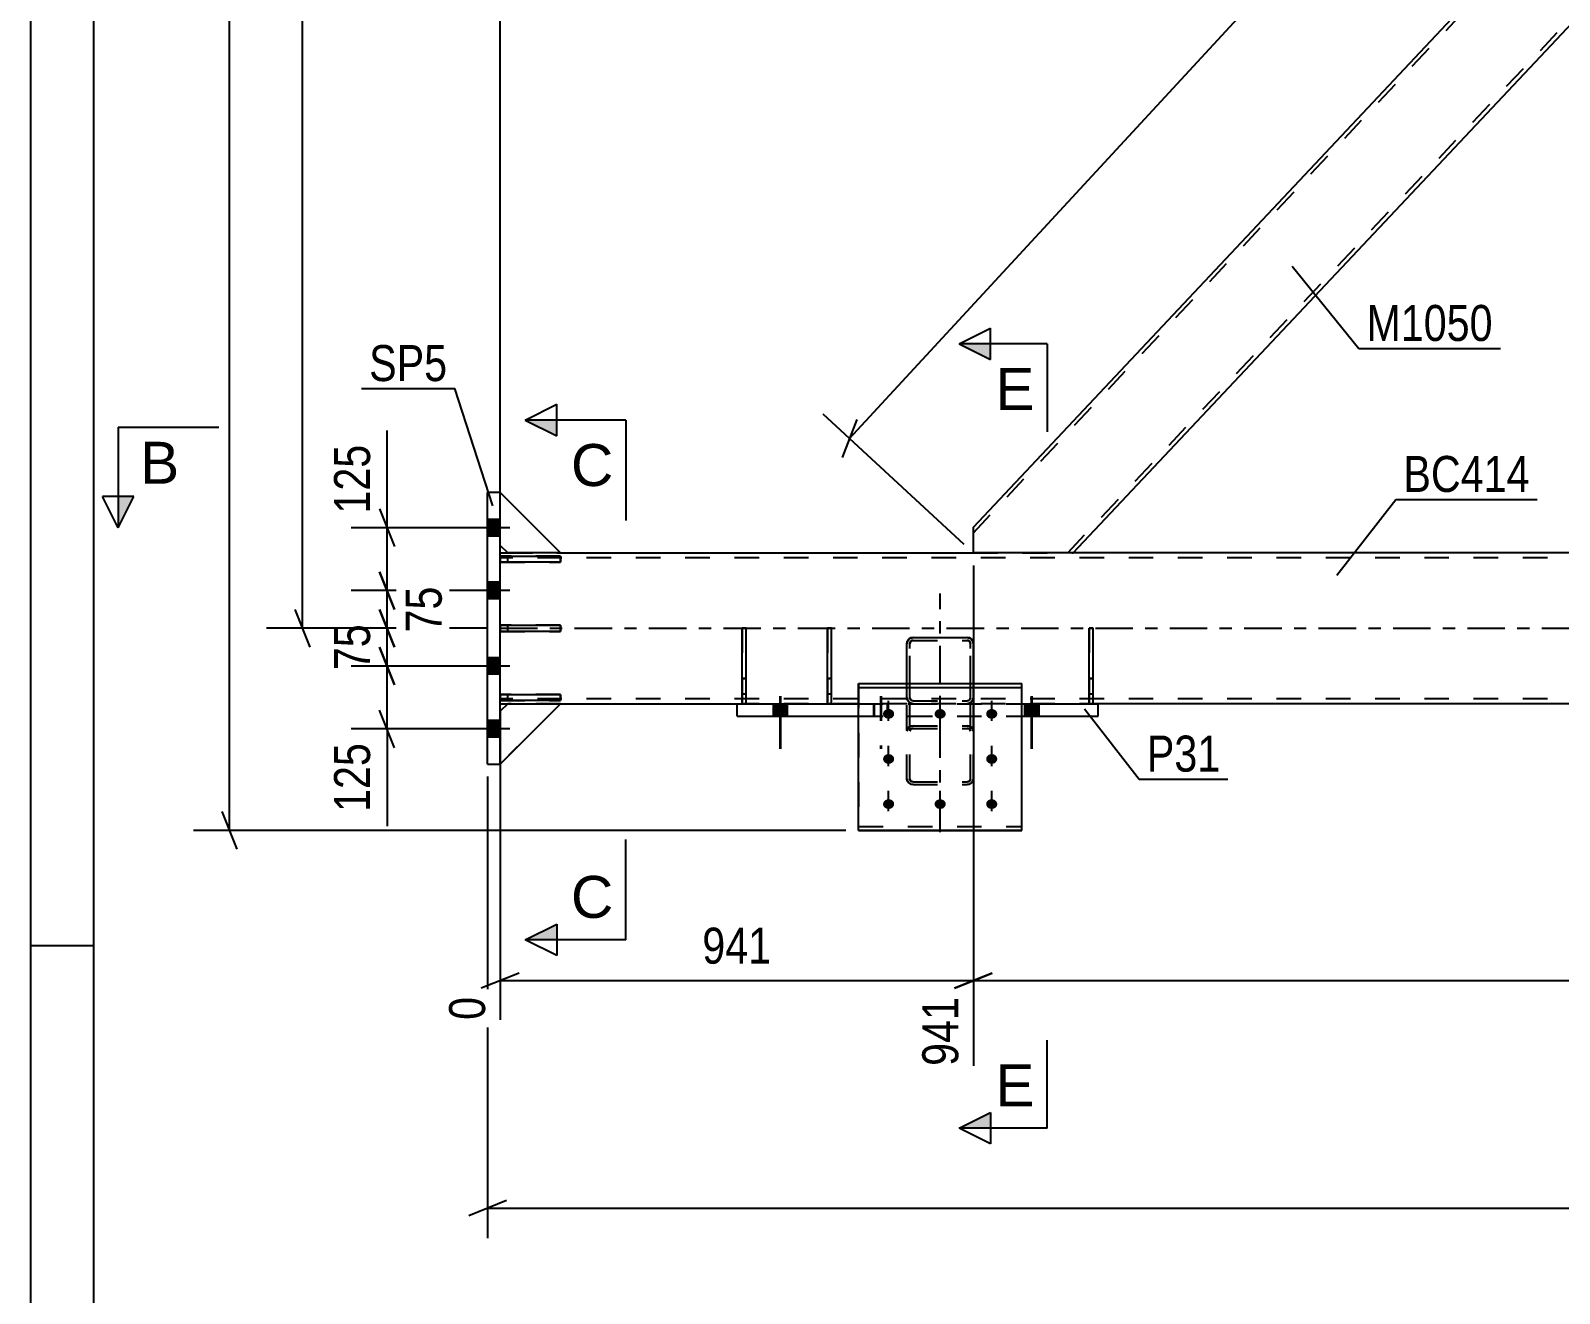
# Model space of a CAD drawing. Header units: millimetres. Extents: x -93 to 748, y -451 to 143.
# Drawn here: x -93.4 to 28.3, y -180.5 to -80 of the extents above; entities that cross this region are included whole.
import ezdxf

# ---------------------------------------------------------------- set-up
doc = ezdxf.new("R2010")
doc.units = ezdxf.units.MM
doc.linetypes.add('DXK_LINE_DOT2', pattern=[3.9198, 1.9599, -1.9599])
doc.linetypes.add('DXK_LINE_DOT3', pattern=[5.9187, 2.979, -0.9799, 0.9799, -0.9799])
doc.styles.add('Arial', font='ARIAL.TTF', dxfattribs={"height": 0.2})
doc.styles.add('Arial Narrow', font='ARIALN.TTF', dxfattribs={"height": 0.2})

# ---------------------------------------------------------------- blocks, each defined once
blk = doc.blocks.new('Unknown-761544515-1135')
at = {"color": 5, "linetype": 'Continuous'}
for p, q in [((-93.35, 143.15), (-93.35, -450.85)), ((-88.35, 138.15), (-88.35, -445.85)), ((-88.35, -152.85), (-93.35, -152.85))]:
    blk.add_line(p, q, dxfattribs=at)
blk = doc.blocks.new('Part-761544515-5302 - 5128')
at = {"color": 2, "linetype": 'Continuous'}
for p, q in [((-56, -122.34), (-56, -121.86)), ((-56, -121.86), (-51.2, -121.86)), ((-51.2, -122.34), (-56, -122.34)), ((-51.2, -121.86), (-51.2, -122.34))]:
    blk.add_line(p, q, dxfattribs=at)
at = {"color": 7, "linetype": 'DXK_LINE_DOT2'}
blk.add_line((-55.4, -122.34), (-55.4, -121.86), dxfattribs=at)
blk = doc.blocks.new('Part-761544515-5312 - 5128')
at = {"color": 2, "linetype": 'Continuous'}
for p, q in [((-55.4, -133.6), (-56, -134.2)), ((-56, -138.4), (-51.2, -133.6)), ((-55.4, -133.6), (-51.2, -133.6)), ((-56, -134.2), (-56, -138.4))]:
    blk.add_line(p, q, dxfattribs=at)
blk = doc.blocks.new('Part-761544515-5583 - 5128')
at = {"color": 2, "linetype": 'Continuous'}
for p, q in [((-36.75, -127.6), (-36.43, -127.6)), ((-36.75, -133.6), (-36.75, -127.6)), ((-36.43, -133.6), (-36.43, -127.6)), ((-36.75, -131.6), (-36.43, -131.6)), ((-36.43, -133.6), (-36.75, -133.6))]:
    blk.add_line(p, q, dxfattribs=at)
at = {"color": 7, "linetype": 'DXK_LINE_DOT2'}
blk.add_line((-36.75, -132.8), (-36.43, -132.8), dxfattribs=at)
blk = doc.blocks.new('Bolt-761544515-5220 - 5128')
at = {"linetype": 'Continuous'}
for points in [[(-25.1, -134.02), (-25.01, -134.03), (-24.92, -134.05), (-24.84, -134.1), (-24.77, -134.15), (-24.72, -134.21), (-24.68, -134.29), (-24.66, -134.37), (-24.66, -134.45), (-24.68, -134.53), (-24.72, -134.6), (-24.77, -134.66), (-24.84, -134.72), (-24.92, -134.76), (-25.01, -134.78), (-25.1, -134.79), (-25.19, -134.78), (-25.28, -134.76), (-25.36, -134.72), (-25.43, -134.66), (-25.48, -134.6), (-25.52, -134.53), (-25.54, -134.45), (-25.54, -134.37), (-25.52, -134.29), (-25.48, -134.21), (-25.43, -134.15), (-25.36, -134.1), (-25.28, -134.05), (-25.19, -134.03)], [(-21, -134.02), (-20.91, -134.03), (-20.82, -134.05), (-20.74, -134.1), (-20.67, -134.15), (-20.62, -134.21), (-20.58, -134.29), (-20.56, -134.37), (-20.56, -134.45), (-20.58, -134.53), (-20.62, -134.6), (-20.67, -134.66), (-20.74, -134.72), (-20.82, -134.76), (-20.91, -134.78), (-21, -134.79), (-21.09, -134.78), (-21.18, -134.76), (-21.26, -134.72), (-21.33, -134.66), (-21.38, -134.6), (-21.42, -134.53), (-21.44, -134.45), (-21.44, -134.37), (-21.42, -134.29), (-21.38, -134.21), (-21.33, -134.15), (-21.26, -134.1), (-21.18, -134.05), (-21.09, -134.03)], [(-16.9, -134.02), (-16.81, -134.03), (-16.72, -134.05), (-16.64, -134.1), (-16.57, -134.15), (-16.52, -134.21), (-16.48, -134.29), (-16.46, -134.37), (-16.46, -134.45), (-16.48, -134.53), (-16.52, -134.6), (-16.57, -134.66), (-16.64, -134.72), (-16.72, -134.76), (-16.81, -134.78), (-16.9, -134.79), (-16.99, -134.78), (-17.08, -134.76), (-17.16, -134.72), (-17.23, -134.66), (-17.28, -134.6), (-17.32, -134.53), (-17.34, -134.45), (-17.34, -134.37), (-17.32, -134.29), (-17.28, -134.21), (-17.23, -134.15), (-17.16, -134.1), (-17.08, -134.05), (-16.99, -134.03)], [(-25.1, -137.61), (-25.01, -137.62), (-24.92, -137.64), (-24.84, -137.68), (-24.77, -137.74), (-24.72, -137.8), (-24.68, -137.88), (-24.66, -137.96), (-24.66, -138.04), (-24.68, -138.11), (-24.72, -138.19), (-24.77, -138.25), (-24.84, -138.31), (-24.92, -138.35), (-25.01, -138.37), (-25.1, -138.38), (-25.19, -138.37), (-25.28, -138.35), (-25.36, -138.31), (-25.43, -138.25), (-25.48, -138.19), (-25.52, -138.11), (-25.54, -138.04), (-25.54, -137.96), (-25.52, -137.88), (-25.48, -137.8), (-25.43, -137.74), (-25.36, -137.68), (-25.28, -137.64), (-25.19, -137.62)], [(-16.9, -137.61), (-16.81, -137.62), (-16.72, -137.64), (-16.64, -137.68), (-16.57, -137.74), (-16.52, -137.8), (-16.48, -137.88), (-16.46, -137.96), (-16.46, -138.04), (-16.48, -138.11), (-16.52, -138.19), (-16.57, -138.25), (-16.64, -138.31), (-16.72, -138.35), (-16.81, -138.37), (-16.9, -138.38), (-16.99, -138.37), (-17.08, -138.35), (-17.16, -138.31), (-17.23, -138.25), (-17.28, -138.19), (-17.32, -138.11), (-17.34, -138.04), (-17.34, -137.96), (-17.32, -137.88), (-17.28, -137.8), (-17.23, -137.74), (-17.16, -137.68), (-17.08, -137.64), (-16.99, -137.62)], [(-25.1, -141.2), (-25.01, -141.21), (-24.92, -141.23), (-24.84, -141.27), (-24.77, -141.33), (-24.72, -141.39), (-24.68, -141.46), (-24.66, -141.54), (-24.66, -141.62), (-24.68, -141.7), (-24.72, -141.78), (-24.77, -141.84), (-24.84, -141.9), (-24.92, -141.94), (-25.01, -141.96), (-25.1, -141.97), (-25.19, -141.96), (-25.28, -141.94), (-25.36, -141.9), (-25.43, -141.84), (-25.48, -141.78), (-25.52, -141.7), (-25.54, -141.62), (-25.54, -141.54), (-25.52, -141.46), (-25.48, -141.39), (-25.43, -141.33), (-25.36, -141.27), (-25.28, -141.23), (-25.19, -141.21)], [(-21, -141.2), (-20.91, -141.21), (-20.82, -141.23), (-20.74, -141.27), (-20.67, -141.33), (-20.62, -141.39), (-20.58, -141.46), (-20.56, -141.54), (-20.56, -141.62), (-20.58, -141.7), (-20.62, -141.78), (-20.67, -141.84), (-20.74, -141.9), (-20.82, -141.94), (-20.91, -141.96), (-21, -141.97), (-21.09, -141.96), (-21.18, -141.94), (-21.26, -141.9), (-21.33, -141.84), (-21.38, -141.78), (-21.42, -141.7), (-21.44, -141.62), (-21.44, -141.54), (-21.42, -141.46), (-21.38, -141.39), (-21.33, -141.33), (-21.26, -141.27), (-21.18, -141.23), (-21.09, -141.21)], [(-16.9, -141.2), (-16.81, -141.21), (-16.72, -141.23), (-16.64, -141.27), (-16.57, -141.33), (-16.52, -141.39), (-16.48, -141.46), (-16.46, -141.54), (-16.46, -141.62), (-16.48, -141.7), (-16.52, -141.78), (-16.57, -141.84), (-16.64, -141.9), (-16.72, -141.94), (-16.81, -141.96), (-16.9, -141.97), (-16.99, -141.96), (-17.08, -141.94), (-17.16, -141.9), (-17.23, -141.84), (-17.28, -141.78), (-17.32, -141.7), (-17.34, -141.62), (-17.34, -141.54), (-17.32, -141.46), (-17.28, -141.39), (-17.23, -141.33), (-17.16, -141.27), (-17.08, -141.23), (-16.99, -141.21)]]:
    blk.add_hatch(color=1, dxfattribs=at).paths.add_polyline_path(points)
at = {"color": 1, "linetype": 'Continuous'}
for p, q in [((-25.1, -134.97), (-25.1, -133.36)), ((-21, -134.97), (-21, -133.36)), ((-16.9, -134.97), (-16.9, -133.36)), ((-25.1, -138.56), (-25.1, -136.95)), ((-16.9, -138.56), (-16.9, -136.95)), ((-25.1, -142.14), (-25.1, -140.54)), ((-21, -142.14), (-21, -140.54)), ((-16.9, -142.14), (-16.9, -140.54))]:
    blk.add_line(p, q, dxfattribs=at)
blk = doc.blocks.new('Bolt-761544515-5221 - 5128')
at = {"color": 1, "linetype": 'DXK_LINE_DOT2'}
for p, q in [((-25.1, -134.97), (-25.1, -133.36)), ((-21, -134.97), (-21, -133.36)), ((-16.9, -134.97), (-16.9, -133.36)), ((-25.1, -138.56), (-25.1, -136.95)), ((-16.9, -138.56), (-16.9, -136.95)), ((-25.1, -142.15), (-25.1, -140.54)), ((-21, -142.15), (-21, -140.54)), ((-16.9, -142.15), (-16.9, -140.54))]:
    blk.add_line(p, q, dxfattribs=at)
blk = doc.blocks.new('Bolt-761544515-5230 - 5128')
at = {"linetype": 'Continuous'}
for points in [[(-57, -118.94), (-57, -120.26), (-56, -120.26), (-56, -118.94)], [(-57, -118.94), (-57, -120.26), (-56, -120.26), (-56, -118.94)], [(-57, -118.94), (-57, -120.26), (-56, -120.26), (-56, -118.94)], [(-57, -123.94), (-57, -125.26), (-56, -125.26), (-56, -123.94)], [(-57, -123.94), (-57, -125.26), (-56, -125.26), (-56, -123.94)], [(-57, -129.94), (-57, -131.26), (-56, -131.26), (-56, -129.94)], [(-57, -129.94), (-57, -131.26), (-56, -131.26), (-56, -129.94)], [(-57, -134.94), (-57, -136.26), (-56, -136.26), (-56, -134.94)], [(-57, -134.94), (-57, -136.26), (-56, -136.26), (-56, -134.94)], [(-57, -134.94), (-57, -136.26), (-56, -136.26), (-56, -134.94)]]:
    blk.add_hatch(color=1, dxfattribs=at).paths.add_polyline_path(points)
at = {"color": 1, "linetype": 'Continuous'}
for p, q in [((-56, -118.94), (-57, -118.94)), ((-56, -118.94), (-57, -118.94)), ((-56, -118.94), (-57, -118.94)), ((-55.24, -119.6), (-60, -119.6)), ((-55.24, -119.6), (-60, -119.6)), ((-55.24, -119.6), (-60, -119.6)), ((-56, -120.26), (-57, -120.26)), ((-56, -120.26), (-57, -120.26)), ((-56, -120.26), (-57, -120.26)), ((-56, -123.94), (-57, -123.94)), ((-56, -123.94), (-57, -123.94)), ((-55.24, -124.6), (-60, -124.6)), ((-55.24, -124.6), (-60, -124.6)), ((-56, -125.26), (-57, -125.26)), ((-56, -125.26), (-57, -125.26)), ((-56, -129.94), (-57, -129.94)), ((-56, -129.94), (-57, -129.94)), ((-55.24, -130.6), (-60, -130.6)), ((-55.24, -130.6), (-60, -130.6)), ((-56, -131.26), (-57, -131.26)), ((-56, -131.26), (-57, -131.26)), ((-56, -134.94), (-57, -134.94)), ((-56, -134.94), (-57, -134.94)), ((-56, -134.94), (-57, -134.94)), ((-55.24, -135.6), (-60, -135.6)), ((-55.24, -135.6), (-60, -135.6)), ((-55.24, -135.6), (-60, -135.6)), ((-56, -136.26), (-57, -136.26)), ((-56, -136.26), (-57, -136.26)), ((-56, -136.26), (-57, -136.26))]:
    blk.add_line(p, q, dxfattribs=at)
blk = doc.blocks.new('Part-761544515-5298 - 5128')
at = {"color": 7, "linetype": 'DXK_LINE_DOT2'}
for p, q in [((-51.2, -132.86), (-56, -132.86)), ((-56, -132.86), (-56, -133.34)), ((-56, -133.34), (-51.2, -133.34)), ((-55.4, -133.34), (-55.4, -132.86)), ((-51.2, -133.34), (-51.2, -132.86))]:
    blk.add_line(p, q, dxfattribs=at)
blk = doc.blocks.new('Bolt-761544515-5234 - 5128')
at = {"linetype": 'Continuous'}
for points in [[(-33.16, -133.6), (-34.24, -133.6), (-34.24, -134.6), (-33.16, -134.6)], [(-13.16, -133.6), (-14.24, -133.6), (-14.24, -134.6), (-13.16, -134.6)]]:
    blk.add_hatch(color=1, dxfattribs=at).paths.add_polyline_path(points)
at = {"color": 1, "linetype": 'Continuous'}
for p, q in [((-34.24, -133.6), (-34.24, -134.6)), ((-33.7, -133), (-33.7, -137.2)), ((-33.16, -133.6), (-33.16, -134.6)), ((-14.24, -133.6), (-14.24, -134.6)), ((-13.7, -133), (-13.7, -137.2)), ((-13.16, -133.6), (-13.16, -134.6))]:
    blk.add_line(p, q, dxfattribs=at)
at = {"color": 1, "linetype": 'DXK_LINE_DOT2'}
for p, q in [((-26.24, -133.6), (-26.24, -134.6)), ((-25.7, -133), (-25.7, -137.2)), ((-25.16, -133.6), (-25.16, -134.6))]:
    blk.add_line(p, q, dxfattribs=at)
blk = doc.blocks.new('Part-761544515-5299 - 5128')
at = {"color": 7, "linetype": 'DXK_LINE_DOT2'}
for p, q in [((-51.2, -121.86), (-56, -121.86)), ((-56, -121.86), (-56, -122.34)), ((-56, -122.34), (-51.2, -122.34)), ((-55.4, -122.34), (-55.4, -121.86)), ((-51.2, -122.34), (-51.2, -121.86))]:
    blk.add_line(p, q, dxfattribs=at)
blk = doc.blocks.new('Bolt-761544515-5235 - 5128')
at = {"linetype": 'Continuous'}
for points in [[(-33.21, -133.6), (-34.29, -133.6), (-34.29, -134.6), (-33.21, -134.6)], [(-13.21, -133.6), (-14.29, -133.6), (-14.29, -134.6), (-13.21, -134.6)]]:
    blk.add_hatch(color=1, dxfattribs=at).paths.add_polyline_path(points)
at = {"color": 1, "linetype": 'Continuous'}
for p, q in [((-34.29, -133.6), (-34.29, -134.6)), ((-33.75, -133), (-33.75, -137.2)), ((-33.21, -133.6), (-33.21, -134.6)), ((-14.29, -133.6), (-14.29, -134.6)), ((-13.75, -133), (-13.75, -137.2)), ((-13.21, -133.6), (-13.21, -134.6))]:
    blk.add_line(p, q, dxfattribs=at)
at = {"color": 1, "linetype": 'DXK_LINE_DOT2'}
for p, q in [((-26.29, -133.6), (-26.29, -134.6)), ((-25.75, -133), (-25.75, -137.2)), ((-25.21, -133.6), (-25.21, -134.6))]:
    blk.add_line(p, q, dxfattribs=at)
blk = doc.blocks.new('Part-761544515-5300 - 5128')
at = {"color": 7, "linetype": 'DXK_LINE_DOT2'}
for p, q in [((-51.2, -127.36), (-56, -127.36)), ((-56, -127.36), (-56, -127.84)), ((-55.4, -127.84), (-55.4, -127.36)), ((-51.2, -127.84), (-51.2, -127.36)), ((-56, -127.84), (-51.2, -127.84))]:
    blk.add_line(p, q, dxfattribs=at)
blk = doc.blocks.new('Part-761544515-5301 - 5128')
at = {"color": 2, "linetype": 'Continuous'}
for p, q in [((-56, -133.34), (-56, -132.86)), ((-56, -132.86), (-51.2, -132.86)), ((-51.2, -133.34), (-56, -133.34)), ((-51.2, -132.86), (-51.2, -133.34))]:
    blk.add_line(p, q, dxfattribs=at)
at = {"color": 7, "linetype": 'DXK_LINE_DOT2'}
blk.add_line((-55.4, -133.34), (-55.4, -132.86), dxfattribs=at)
blk = doc.blocks.new('Part-761544515-5306 - 5128')
at = {"color": 2, "linetype": 'Continuous'}
for p, q in [((-56, -121), (-56, -116.8)), ((-56, -116.8), (-51.2, -121.6)), ((-55.4, -121.6), (-56, -121)), ((-51.2, -121.6), (-55.4, -121.6))]:
    blk.add_line(p, q, dxfattribs=at)
blk = doc.blocks.new('Part-761544515-5303 - 5128')
at = {"color": 2, "linetype": 'Continuous'}
for p, q in [((-56, -127.84), (-56, -127.36)), ((-56, -127.36), (-51.2, -127.36)), ((-51.2, -127.36), (-51.2, -127.84)), ((-51.2, -127.84), (-56, -127.84))]:
    blk.add_line(p, q, dxfattribs=at)
at = {"color": 7, "linetype": 'DXK_LINE_DOT2'}
blk.add_line((-55.4, -127.84), (-55.4, -127.36), dxfattribs=at)
blk = doc.blocks.new('Part-761544515-5309 - 5128')
at = {"color": 7, "linetype": 'DXK_LINE_DOT2'}
for p, q in [((-56, -121), (-56, -116.8)), ((-56, -116.8), (-51.2, -121.6)), ((-55.4, -121.6), (-56, -121)), ((-51.2, -121.6), (-55.4, -121.6))]:
    blk.add_line(p, q, dxfattribs=at)
blk = doc.blocks.new('Part-761544515-5315 - 5128')
at = {"color": 7, "linetype": 'DXK_LINE_DOT2'}
for p, q in [((-55.4, -133.6), (-56, -134.2)), ((-56, -138.4), (-51.2, -133.6)), ((-51.2, -133.6), (-55.4, -133.6)), ((-56, -134.2), (-56, -138.4))]:
    blk.add_line(p, q, dxfattribs=at)
blk = doc.blocks.new('Part-761544515-5324 - 5128')
at = {"color": 2, "linetype": 'Continuous'}
for p, q in [((-56, -121.6), (-55.4, -121.6)), ((-51.2, -121.6), (-18.36, -121.6)), ((88.48, -121.6), (-10.48, -121.6)), ((-56, -133.6), (-55.4, -133.6)), ((-51.2, -133.6), (-36.75, -133.6)), ((-36.43, -133.6), (-29.97, -133.6)), ((-29.65, -133.6), (-27.5, -133.6)), ((-14.5, -133.6), (-9.15, -133.6)), ((212.5, -133.6), (-8.83, -133.6))]:
    blk.add_line(p, q, dxfattribs=at)
at = {"color": 7, "linetype": 'DXK_LINE_DOT2'}
for p, q in [((-56, -133.6), (-56, -121.6)), ((-55.4, -121.6), (-51.2, -121.6)), ((678, -121.6), (-18.36, -121.6)), ((-18.36, -121.6), (-10.48, -121.6)), ((678, -122), (-56, -122)), ((678, -133.2), (-56, -133.2)), ((-55.4, -133.6), (-51.2, -133.6)), ((678, -133.6), (-36.75, -133.6)), ((-36.75, -133.6), (-36.43, -133.6)), ((-29.97, -133.6), (-29.65, -133.6)), ((-27.5, -133.6), (-14.5, -133.6)), ((-9.15, -133.6), (-8.83, -133.6))]:
    blk.add_line(p, q, dxfattribs=at)
at = {"color": 7, "linetype": 'DXK_LINE_DOT3'}
blk.add_line((-56, -127.6), (678, -127.6), dxfattribs=at)
blk = doc.blocks.new('Part-761544515-5517 - 5128')
at = {"color": 2, "linetype": 'Continuous'}
for p, q in [((-18.36, -119.54), (88.42, -6)), ((96.36, -6), (88.48, -6)), ((96.36, -7.13), (96.36, -6)), ((96.36, -8.06), (43.94, -63.8)), ((-10.41, -121.6), (39, -69.05)), ((-18.36, -121.6), (-18.36, -119.54)), ((-10.48, -121.6), (-18.36, -121.6))]:
    blk.add_line(p, q, dxfattribs=at)
at = {"color": 7, "linetype": 'DXK_LINE_DOT2'}
for p, q in [((-18.36, -120), (88.86, -6)), ((88.48, -6), (88.42, -6)), ((96.36, -8.06), (96.36, -7.13)), ((-10.85, -121.6), (96.36, -7.59)), ((39, -69.05), (43.94, -63.8)), ((-10.48, -121.6), (-10.41, -121.6))]:
    blk.add_line(p, q, dxfattribs=at)
blk = doc.blocks.new('Part-761544515-5530 - 5128')
at = {"color": 2, "linetype": 'Continuous'}
for p, q in [((-37.15, -134.6), (-37.15, -133.6)), ((-37.15, -133.6), (-27.5, -133.6)), ((-14.5, -133.6), (-8.43, -133.6)), ((-8.43, -134.6), (-8.43, -133.6)), ((-37.15, -134.6), (-27.5, -134.6)), ((-14.5, -134.6), (-8.43, -134.6))]:
    blk.add_line(p, q, dxfattribs=at)
at = {"color": 7, "linetype": 'DXK_LINE_DOT2'}
for p, q in [((-27.5, -133.6), (-14.5, -133.6)), ((-27.5, -134.6), (-14.5, -134.6))]:
    blk.add_line(p, q, dxfattribs=at)
blk = doc.blocks.new('Part-761544515-5550 - 5128')
at = {"color": 2, "linetype": 'Continuous'}
for p, q in [((-57, -138.4), (-57, -116.8)), ((-56, -116.8), (-57, -116.8)), ((-56, -138.4), (-56, -116.8)), ((-57, -138.4), (-56, -138.4))]:
    blk.add_line(p, q, dxfattribs=at)
blk = doc.blocks.new('Part-761544515-5571 - 5128')
at = {"color": 7, "linetype": 'DXK_LINE_DOT2'}
for p, q in [((-23.64, -128.8), (-23.6, -128.62)), ((-23.6, -128.62), (-23.64, -128.8)), ((-23.64, -133.12), (-23.64, -128.8)), ((-23.6, -128.62), (-23.5, -128.46)), ((-23.5, -128.46), (-23.34, -128.36)), ((-23.38, -128.71), (-23.4, -128.8)), ((-23.4, -133.12), (-23.4, -128.8)), ((-23.33, -128.63), (-23.38, -128.71)), ((-23.34, -128.36), (-23.16, -128.32)), ((-23.16, -128.32), (-23.34, -128.36)), ((-23.25, -128.58), (-23.33, -128.63)), ((-23.16, -128.56), (-23.25, -128.58)), ((-23.16, -128.32), (-18.84, -128.32)), ((-23.16, -128.56), (-18.84, -128.56)), ((-18.84, -128.32), (-18.66, -128.36)), ((-18.66, -128.36), (-18.84, -128.32)), ((-18.75, -128.58), (-18.84, -128.56)), ((-18.67, -128.63), (-18.75, -128.58)), ((-18.62, -128.71), (-18.67, -128.63)), ((-18.66, -128.36), (-18.5, -128.46)), ((-18.6, -128.8), (-18.62, -128.71)), ((-18.6, -133.12), (-18.6, -128.8)), ((-18.5, -128.46), (-18.4, -128.62)), ((-18.4, -128.62), (-18.36, -128.8)), ((-18.36, -128.8), (-18.4, -128.62)), ((-18.36, -133.12), (-18.36, -128.8)), ((-23.6, -133.3), (-23.64, -133.12)), ((-23.64, -133.12), (-23.63, -133.17)), ((-23.63, -133.17), (-23.6, -133.3)), ((-23.5, -133.46), (-23.6, -133.3)), ((-23.34, -133.56), (-23.5, -133.46)), ((-23.4, -133.12), (-23.38, -133.21)), ((-23.38, -133.21), (-23.33, -133.29)), ((-23.16, -133.6), (-23.34, -133.56)), ((-23.34, -133.56), (-23.16, -133.6)), ((-23.33, -133.29), (-23.25, -133.34)), ((-23.25, -133.34), (-23.16, -133.36)), ((-23.16, -133.36), (-18.84, -133.36)), ((-23.16, -133.6), (-18.84, -133.6)), ((-18.84, -133.36), (-18.75, -133.34)), ((-18.66, -133.56), (-18.84, -133.6)), ((-18.84, -133.6), (-18.66, -133.56)), ((-18.75, -133.34), (-18.67, -133.29)), ((-18.67, -133.29), (-18.62, -133.21)), ((-18.5, -133.46), (-18.66, -133.56)), ((-18.62, -133.21), (-18.6, -133.12)), ((-18.4, -133.3), (-18.5, -133.46)), ((-18.36, -133.12), (-18.4, -133.3)), ((-18.4, -133.3), (-18.37, -133.17)), ((-18.37, -133.17), (-18.36, -133.12))]:
    blk.add_line(p, q, dxfattribs=at)
at = {"color": 7, "linetype": 'DXK_LINE_DOT3'}
blk.add_line((-21, -130.96), (-21, -130.96), dxfattribs=at)
at = {"color": 7, "linetype": 'DXK_LINE_DOT2'}
for centre, start, end in [((-23.16, -128.8), 112.5, 157.5), ((-18.84, -128.8), 22.5, 67.5), ((-23.16, -133.12), 202.5, 247.5), ((-18.84, -133.12), 292.5, 337.5)]:
    blk.add_arc(centre, 0.48, start, end, dxfattribs=at)
blk = doc.blocks.new('Part-761544515-5572 - 5128')
at = {"color": 7, "linetype": 'DXK_LINE_DOT3'}
blk.add_line((-21, -143.82), (-21, -124.82), dxfattribs=at)
at = {"color": 7, "linetype": 'DXK_LINE_DOT2'}
for p, q in [((-23.6, -128.62), (-23.64, -128.8)), ((-23.64, -139.6), (-23.64, -128.8)), ((-23.5, -128.46), (-23.6, -128.62)), ((-23.34, -128.36), (-23.5, -128.46)), ((-23.4, -128.8), (-23.38, -128.71)), ((-23.4, -139.6), (-23.4, -128.8)), ((-23.38, -128.71), (-23.33, -128.63)), ((-23.16, -128.32), (-23.34, -128.36)), ((-23.33, -128.63), (-23.25, -128.58)), ((-23.25, -128.58), (-23.16, -128.56)), ((-23.16, -128.32), (-18.84, -128.32)), ((-23.16, -128.56), (-18.84, -128.56)), ((-18.66, -128.36), (-18.84, -128.32)), ((-18.84, -128.56), (-18.75, -128.58)), ((-18.75, -128.58), (-18.67, -128.63)), ((-18.67, -128.63), (-18.62, -128.71)), ((-18.5, -128.46), (-18.66, -128.36)), ((-18.62, -128.71), (-18.6, -128.8)), ((-18.6, -139.6), (-18.6, -128.8)), ((-18.4, -128.62), (-18.5, -128.46)), ((-18.36, -128.8), (-18.4, -128.62)), ((-18.36, -139.6), (-18.36, -128.8)), ((-23.64, -133.12), (-23.6, -133.3)), ((-23.6, -133.3), (-23.5, -133.46)), ((-23.5, -133.46), (-23.34, -133.56)), ((-23.38, -133.21), (-23.4, -133.12)), ((-23.33, -133.29), (-23.38, -133.21)), ((-23.34, -133.56), (-23.16, -133.6)), ((-23.25, -133.34), (-23.33, -133.29)), ((-23.16, -133.36), (-23.25, -133.34)), ((-23.16, -133.36), (-18.84, -133.36)), ((-23.16, -133.6), (-18.84, -133.6)), ((-18.75, -133.34), (-18.84, -133.36)), ((-18.84, -133.6), (-18.66, -133.56)), ((-18.67, -133.29), (-18.75, -133.34)), ((-18.62, -133.21), (-18.67, -133.29)), ((-18.66, -133.56), (-18.5, -133.46)), ((-18.6, -133.12), (-18.62, -133.21)), ((-18.5, -133.46), (-18.4, -133.3)), ((-18.4, -133.3), (-18.36, -133.12)), ((-23.64, -135.77), (-23.6, -135.61)), ((-23.6, -135.61), (-23.5, -135.47)), ((-23.5, -135.47), (-23.34, -135.38)), ((-23.38, -135.69), (-23.4, -135.77)), ((-23.33, -135.62), (-23.38, -135.69)), ((-23.34, -135.38), (-23.16, -135.35)), ((-23.25, -135.58), (-23.33, -135.62)), ((-23.16, -135.56), (-23.25, -135.58)), ((-23.16, -135.35), (-18.84, -135.35)), ((-23.16, -135.56), (-18.84, -135.56)), ((-18.84, -135.35), (-18.66, -135.38)), ((-18.75, -135.58), (-18.84, -135.56)), ((-18.67, -135.62), (-18.75, -135.58)), ((-18.62, -135.69), (-18.67, -135.62)), ((-18.66, -135.38), (-18.5, -135.47)), ((-18.6, -135.77), (-18.62, -135.69)), ((-18.5, -135.47), (-18.4, -135.61)), ((-18.4, -135.61), (-18.36, -135.77)), ((-23.6, -139.76), (-23.64, -139.6)), ((-23.5, -139.9), (-23.6, -139.76)), ((-23.4, -139.6), (-23.38, -139.68)), ((-23.38, -139.68), (-23.33, -139.75)), ((-23.33, -139.75), (-23.25, -139.8)), ((-23.25, -139.8), (-23.16, -139.81)), ((-23.16, -139.81), (-18.84, -139.81)), ((-18.84, -139.81), (-18.75, -139.8)), ((-18.75, -139.8), (-18.67, -139.75)), ((-18.67, -139.75), (-18.62, -139.68)), ((-18.62, -139.68), (-18.6, -139.6)), ((-18.4, -139.76), (-18.5, -139.9)), ((-18.36, -139.6), (-18.4, -139.76)), ((-23.34, -139.99), (-23.5, -139.9)), ((-23.16, -140.03), (-23.34, -139.99)), ((-23.16, -140.03), (-18.84, -140.03)), ((-18.66, -139.99), (-18.84, -140.03)), ((-18.5, -139.9), (-18.66, -139.99))]:
    blk.add_line(p, q, dxfattribs=at)
blk = doc.blocks.new('Part-761544515-5573 - 5128')
at = {"color": 2, "linetype": 'Continuous'}
for p, q in [((-23.6, -128.62), (-23.64, -128.8)), ((-23.64, -128.82), (-23.64, -128.8)), ((-23.5, -128.46), (-23.6, -128.62)), ((-23.34, -128.36), (-23.5, -128.46)), ((-23.16, -128.32), (-23.34, -128.36)), ((-23.16, -128.32), (-18.84, -128.32)), ((-18.66, -128.36), (-18.84, -128.32)), ((-18.5, -128.46), (-18.66, -128.36)), ((-18.4, -128.62), (-18.5, -128.46)), ((-18.36, -128.8), (-18.4, -128.62)), ((-18.36, -128.82), (-18.36, -128.8))]:
    blk.add_line(p, q, dxfattribs=at)
at = {"color": 7, "linetype": 'DXK_LINE_DOT2'}
for p, q in [((-23.64, -128.8), (-23.6, -128.62)), ((-23.64, -133.12), (-23.64, -128.82)), ((-23.4, -128.8), (-23.38, -128.71)), ((-23.4, -133.12), (-23.4, -128.8)), ((-23.38, -128.71), (-23.33, -128.63)), ((-23.34, -128.36), (-23.16, -128.32)), ((-23.33, -128.63), (-23.25, -128.58)), ((-23.25, -128.58), (-23.16, -128.56)), ((-23.16, -128.56), (-18.84, -128.56)), ((-18.84, -128.32), (-18.66, -128.36)), ((-18.84, -128.56), (-18.75, -128.58)), ((-18.75, -128.58), (-18.67, -128.63)), ((-18.67, -128.63), (-18.62, -128.71)), ((-18.62, -128.71), (-18.6, -128.8)), ((-18.6, -133.12), (-18.6, -128.8)), ((-18.4, -128.62), (-18.36, -128.8)), ((-18.36, -133.12), (-18.36, -128.82)), ((-23.64, -133.12), (-23.6, -133.3)), ((-23.6, -133.3), (-23.64, -133.12)), ((-23.6, -133.3), (-23.5, -133.46)), ((-23.5, -133.46), (-23.34, -133.56)), ((-23.38, -133.21), (-23.4, -133.12)), ((-23.33, -133.29), (-23.38, -133.21)), ((-23.34, -133.56), (-23.16, -133.6)), ((-23.16, -133.6), (-23.34, -133.56)), ((-23.25, -133.34), (-23.33, -133.29)), ((-23.16, -133.36), (-23.25, -133.34)), ((-23.16, -133.36), (-18.84, -133.36)), ((-23.16, -133.6), (-18.84, -133.6)), ((-18.75, -133.34), (-18.84, -133.36)), ((-18.84, -133.6), (-18.66, -133.56)), ((-18.66, -133.56), (-18.84, -133.6)), ((-18.67, -133.29), (-18.75, -133.34)), ((-18.62, -133.21), (-18.67, -133.29)), ((-18.66, -133.56), (-18.5, -133.46)), ((-18.6, -133.12), (-18.62, -133.21)), ((-18.5, -133.46), (-18.4, -133.3)), ((-18.4, -133.3), (-18.36, -133.12)), ((-18.36, -133.12), (-18.4, -133.3))]:
    blk.add_line(p, q, dxfattribs=at)
at = {"color": 7, "linetype": 'DXK_LINE_DOT3'}
blk.add_line((-21, -130.96), (-21, -130.96), dxfattribs=at)
at = {"color": 7, "linetype": 'DXK_LINE_DOT2'}
for centre, start, end in [((-23.16, -128.8), 112.5, 157.5), ((-18.84, -128.8), 22.5, 67.5), ((-23.16, -133.12), 202.5, 247.5), ((-18.84, -133.12), 292.5, 337.5)]:
    blk.add_arc(centre, 0.48, start, end, dxfattribs=at)
blk = doc.blocks.new('Part-761544515-5574 - 5128')
at = {"color": 7, "linetype": 'DXK_LINE_DOT3'}
blk.add_line((-21, -143.82), (-21, -124.84), dxfattribs=at)
at = {"color": 2, "linetype": 'Continuous'}
for p, q in [((-23.64, -128.82), (-23.6, -128.64)), ((-23.64, -132), (-23.64, -128.82)), ((-23.6, -128.64), (-23.5, -128.48)), ((-23.5, -128.48), (-23.34, -128.38)), ((-23.34, -128.38), (-23.16, -128.34)), ((-23.16, -128.34), (-18.84, -128.34)), ((-18.84, -128.34), (-18.66, -128.38)), ((-18.66, -128.38), (-18.5, -128.48)), ((-18.5, -128.48), (-18.4, -128.64)), ((-18.4, -128.64), (-18.36, -128.82)), ((-18.36, -132), (-18.36, -128.82))]:
    blk.add_line(p, q, dxfattribs=at)
at = {"color": 7, "linetype": 'DXK_LINE_DOT2'}
for p, q in [((-23.38, -128.73), (-23.4, -128.82)), ((-23.4, -139.6), (-23.4, -128.82)), ((-23.33, -128.65), (-23.38, -128.73)), ((-23.25, -128.6), (-23.33, -128.65)), ((-23.16, -128.58), (-23.25, -128.6)), ((-23.16, -128.58), (-18.84, -128.58)), ((-18.75, -128.6), (-18.84, -128.58)), ((-18.67, -128.65), (-18.75, -128.6)), ((-18.62, -128.73), (-18.67, -128.65)), ((-18.6, -128.82), (-18.62, -128.73)), ((-18.6, -139.6), (-18.6, -128.82)), ((-23.64, -139.6), (-23.64, -132)), ((-18.36, -139.6), (-18.36, -132)), ((-23.6, -133.31), (-23.64, -133.12)), ((-23.5, -133.46), (-23.6, -133.31)), ((-23.34, -133.56), (-23.5, -133.46)), ((-23.4, -133.12), (-23.38, -133.21)), ((-23.38, -133.21), (-23.33, -133.29)), ((-23.16, -133.6), (-23.34, -133.56)), ((-23.33, -133.29), (-23.25, -133.34)), ((-23.25, -133.34), (-23.16, -133.36)), ((-23.16, -133.36), (-18.84, -133.36)), ((-23.16, -133.6), (-18.84, -133.6)), ((-18.84, -133.36), (-18.75, -133.34)), ((-18.66, -133.56), (-18.84, -133.6)), ((-18.75, -133.34), (-18.67, -133.29)), ((-18.67, -133.29), (-18.62, -133.21)), ((-18.5, -133.46), (-18.66, -133.56)), ((-18.62, -133.21), (-18.6, -133.12)), ((-18.4, -133.31), (-18.5, -133.46)), ((-18.36, -133.12), (-18.4, -133.31)), ((-23.6, -135.61), (-23.64, -135.77)), ((-23.5, -135.47), (-23.6, -135.61)), ((-23.34, -135.38), (-23.5, -135.47)), ((-23.4, -135.77), (-23.38, -135.69)), ((-23.38, -135.69), (-23.33, -135.62)), ((-23.16, -135.35), (-23.34, -135.38)), ((-23.33, -135.62), (-23.25, -135.58)), ((-23.25, -135.58), (-23.16, -135.56)), ((-23.16, -135.35), (-18.84, -135.35)), ((-23.16, -135.56), (-18.84, -135.56)), ((-18.66, -135.38), (-18.84, -135.35)), ((-18.84, -135.56), (-18.75, -135.58)), ((-18.75, -135.58), (-18.67, -135.62)), ((-18.67, -135.62), (-18.62, -135.69)), ((-18.5, -135.47), (-18.66, -135.38)), ((-18.62, -135.69), (-18.6, -135.77)), ((-18.4, -135.61), (-18.5, -135.47)), ((-18.36, -135.77), (-18.4, -135.61)), ((-23.64, -139.6), (-23.6, -139.76)), ((-23.6, -139.76), (-23.5, -139.9)), ((-23.38, -139.68), (-23.4, -139.6)), ((-23.33, -139.75), (-23.38, -139.68)), ((-23.25, -139.8), (-23.33, -139.75)), ((-23.16, -139.81), (-23.25, -139.8)), ((-23.16, -139.81), (-18.84, -139.81)), ((-18.75, -139.8), (-18.84, -139.81)), ((-18.67, -139.75), (-18.75, -139.8)), ((-18.62, -139.68), (-18.67, -139.75)), ((-18.6, -139.6), (-18.62, -139.68)), ((-18.5, -139.9), (-18.4, -139.76)), ((-18.4, -139.76), (-18.36, -139.6)), ((-23.5, -139.9), (-23.34, -139.99)), ((-23.34, -139.99), (-23.16, -140.02)), ((-23.16, -140.02), (-18.84, -140.02)), ((-18.84, -140.02), (-18.66, -139.99)), ((-18.66, -139.99), (-18.5, -139.9))]:
    blk.add_line(p, q, dxfattribs=at)
blk = doc.blocks.new('Part-761544515-5577 - 5128')
at = {"color": 7, "linetype": 'DXK_LINE_DOT2'}
for p, q in [((-27.5, -132), (-14.5, -132)), ((-27.5, -132), (-27.5, -143.68)), ((-27.5, -132.31), (-14.5, -132.31)), ((-14.5, -143.68), (-14.5, -132)), ((-27.5, -143.38), (-14.5, -143.38))]:
    blk.add_line(p, q, dxfattribs=at)
at = {"color": 2, "linetype": 'Continuous'}
for p, q in [((-27.5, -143.69), (-27.5, -143.68)), ((-27.5, -143.69), (-14.5, -143.69)), ((-14.5, -143.69), (-14.5, -143.68))]:
    blk.add_line(p, q, dxfattribs=at)
blk = doc.blocks.new('Part-761544515-5578 - 5128')
at = {"color": 2, "linetype": 'Continuous'}
for p, q in [((-27.5, -132), (-14.5, -132)), ((-27.5, -143.68), (-27.5, -132)), ((-27.5, -132.31), (-14.5, -132.31)), ((-14.5, -143.68), (-14.5, -132)), ((-14.5, -143.68), (-27.5, -143.68))]:
    blk.add_line(p, q, dxfattribs=at)
at = {"color": 7, "linetype": 'DXK_LINE_DOT2'}
blk.add_line((-27.5, -143.38), (-14.5, -143.38), dxfattribs=at)
blk = doc.blocks.new('Part-761544515-5579 - 5128')
at = {"color": 7, "linetype": 'DXK_LINE_DOT2'}
for p, q in [((-29.97, -127.6), (-29.97, -133.6)), ((-29.65, -127.6), (-29.97, -127.6)), ((-29.65, -133.6), (-29.65, -127.6)), ((-29.65, -131.6), (-29.97, -131.6)), ((-29.97, -132.8), (-29.65, -132.8)), ((-29.97, -133.6), (-29.65, -133.6))]:
    blk.add_line(p, q, dxfattribs=at)
blk = doc.blocks.new('Part-761544515-5580 - 5128')
at = {"color": 7, "linetype": 'DXK_LINE_DOT2'}
for p, q in [((-36.75, -127.6), (-36.75, -133.6)), ((-36.43, -127.6), (-36.75, -127.6)), ((-36.43, -133.6), (-36.43, -127.6)), ((-36.43, -131.6), (-36.75, -131.6)), ((-36.75, -132.8), (-36.43, -132.8)), ((-36.75, -133.6), (-36.43, -133.6))]:
    blk.add_line(p, q, dxfattribs=at)
blk = doc.blocks.new('Part-761544515-5581 - 5128')
at = {"color": 7, "linetype": 'DXK_LINE_DOT2'}
for p, q in [((-9.15, -127.6), (-9.15, -133.6)), ((-8.83, -127.6), (-9.15, -127.6)), ((-8.83, -133.6), (-8.83, -127.6)), ((-8.83, -131.6), (-9.15, -131.6)), ((-9.15, -132.8), (-8.83, -132.8)), ((-9.15, -133.6), (-8.83, -133.6))]:
    blk.add_line(p, q, dxfattribs=at)
blk = doc.blocks.new('Part-761544515-5582 - 5128')
at = {"color": 2, "linetype": 'Continuous'}
for p, q in [((-29.97, -127.6), (-29.65, -127.6)), ((-29.97, -133.6), (-29.97, -127.6)), ((-29.65, -133.6), (-29.65, -127.6)), ((-29.97, -131.6), (-29.65, -131.6)), ((-29.65, -133.6), (-29.97, -133.6))]:
    blk.add_line(p, q, dxfattribs=at)
at = {"color": 7, "linetype": 'DXK_LINE_DOT2'}
blk.add_line((-29.97, -132.8), (-29.65, -132.8), dxfattribs=at)
blk = doc.blocks.new('Part-761544515-5584 - 5128')
at = {"color": 2, "linetype": 'Continuous'}
for p, q in [((-9.15, -127.6), (-8.83, -127.6)), ((-9.15, -133.6), (-9.15, -127.6)), ((-8.83, -133.6), (-8.83, -127.6)), ((-9.15, -131.6), (-8.83, -131.6)), ((-8.83, -133.6), (-9.15, -133.6))]:
    blk.add_line(p, q, dxfattribs=at)
at = {"color": 7, "linetype": 'DXK_LINE_DOT2'}
blk.add_line((-9.15, -132.8), (-8.83, -132.8), dxfattribs=at)
blk = doc.blocks.new('StraightDimension-761544515-6436 - 5128')
at = {"color": 7, "linetype": 'Continuous'}
for p, q in [((-65.6, -126.1), (-64.4, -129.1)), ((-57, -127.6), (-67.85, -127.6)), ((-65, -130.6), (-65, -127.6)), ((-64.4, -132.1), (-65.6, -129.1)), ((-58, -130.6), (-67.85, -130.6))]:
    blk.add_line(p, q, dxfattribs=at)
at = {"color": 0}
blk.add_wipeout([(-65.75, -126.67), (-69.95, -126.67), (-69.95, -131.53), (-65.75, -131.53)], dxfattribs=at)
at = {"color": 3, "style": 'Arial Narrow'}
blk.add_text('75', height=2.863, rotation=90.0002, dxfattribs=at).set_placement((-66.35, -130.93))
blk = doc.blocks.new('StraightDimension-761544515-12942 - 5128')
at = {"color": 7, "linetype": 'Continuous'}
for p, q in [((-18.36, -122.6), (-18.36, -162.41)), ((88.42, -122.6), (88.42, -164.24)), ((-16.86, -155.03), (-19.86, -156.23)), ((-18.36, -155.63), (88.42, -155.63)), ((86.92, -156.23), (89.92, -155.03))]:
    blk.add_line(p, q, dxfattribs=at)
at = {"color": 0}
blk.add_wipeout([(39.28, -154.88), (39.28, -150.68), (30.77, -150.68), (30.77, -154.88)], dxfattribs=at)
at = {"color": 3, "style": 'Arial Narrow'}
blk.add_text('2669', height=2.863, dxfattribs=at).set_placement((31.37, -154.28))
at = {"color": 0, "linetype": 'Continuous'}
blk.add_wipeout([(87.82, -156.33), (83.62, -156.33), (83.62, -164.84), (87.82, -164.84)], dxfattribs=at)
at = {"color": 3, "linetype": 'Continuous', "style": 'Arial Narrow'}
blk.add_text('3610', height=2.863, rotation=90.0002, dxfattribs=at).set_placement((87.22, -164.24))
blk = doc.blocks.new('StraightDimension-761544515-5766 - 5128')
at = {"color": 7, "linetype": 'Continuous'}
for p, q in [((-57, -139.4), (-57, -176.13)), ((-55.5, -173.13), (-58.5, -174.33)), ((-57, -173.73), (719, -173.73))]:
    blk.add_line(p, q, dxfattribs=at)
blk = doc.blocks.new('StraightDimension-761544515-5910 - 5128')
at = {"color": 7, "linetype": 'Continuous'}
for p, q in [((0, -7), (0, -50.8)), ((-56, -120.6), (-56, -45.55)), ((-54.5, -47.8), (-57.5, -49)), ((-56, -48.4), (0, -48.4)), ((-1.5, -49), (1.5, -47.8))]:
    blk.add_line(p, q, dxfattribs=at)
at = {"color": 0}
blk.add_wipeout([(-23.74, -47.65), (-23.74, -43.45), (-32.26, -43.45), (-32.26, -47.65)], dxfattribs=at)
at = {"color": 3, "style": 'Arial Narrow'}
blk.add_text('1400', height=2.863, dxfattribs=at).set_placement((-31.66, -47.05))
blk = doc.blocks.new('StraightDimension-761544515-5948 - 5128')
at = {"color": 7, "linetype": 'Continuous'}
for p, q in [((87.68, -5.32), (76.46, 5.04)), ((77.98, 1.6), (79.13, 4.62)), ((-28.22, -112.49), (78.55, 3.11)), ((-19.09, -120.92), (-30.31, -110.56)), ((-27.64, -110.98), (-28.8, -114))]:
    blk.add_line(p, q, dxfattribs=at)
at = {"color": 0}
blk.add_wipeout([(27.5, -51.06), (24.42, -48.21), (18.64, -54.46), (21.73, -57.31)], dxfattribs=at)
at = {"color": 3, "style": 'Arial Narrow'}
blk.add_text('3934', height=2.863, rotation=47.2747, dxfattribs=at).set_placement((21.69, -56.46))
blk = doc.blocks.new('StraightDimension-761544515-6010 - 5128')
at = {"color": 7, "linetype": 'Continuous'}
for p, q in [((-71.13, -1.5), (-72.33, 1.5)), ((-2, 0), (-74.58, 0)), ((-71.73, -127.6), (-71.73, 0)), ((-72.33, -126.1), (-71.13, -129.1)), ((-57, -127.6), (-74.58, -127.6))]:
    blk.add_line(p, q, dxfattribs=at)
at = {"color": 0}
blk.add_wipeout([(-72.48, -59.54), (-76.68, -59.54), (-76.68, -68.06), (-72.48, -68.06)], dxfattribs=at)
at = {"color": 3, "style": 'Arial Narrow'}
blk.add_text('3190', height=2.863, rotation=90.0002, dxfattribs=at).set_placement((-73.08, -67.46))
blk = doc.blocks.new('StraightDimension-761544515-6412 - 5128')
at = {"color": 7, "linetype": 'Continuous'}
for p, q in [((-65, -119.6), (-65, -111.87)), ((-65, -119.6), (-65, -111.87)), ((-65.6, -118.1), (-64.4, -121.1)), ((-58, -119.6), (-67.85, -119.6)), ((-65, -124.6), (-65, -119.6)), ((-64.4, -126.1), (-65.6, -123.1)), ((-58, -124.6), (-67.85, -124.6))]:
    blk.add_line(p, q, dxfattribs=at)
at = {"color": 0}
blk.add_wipeout([(-65.75, -112.39), (-69.95, -112.39), (-69.95, -119.07), (-65.75, -119.07)], dxfattribs=at)
at = {"color": 3, "style": 'Arial Narrow'}
blk.add_text('125', height=2.863, rotation=90.0002, dxfattribs=at).set_placement((-66.35, -118.47))
blk = doc.blocks.new('StraightDimension-761544515-6425 - 5128')
at = {"color": 7, "linetype": 'Continuous'}
for p, q in [((-65.6, -123.1), (-64.4, -126.1)), ((-58, -124.6), (-67.4, -124.6)), ((-65, -127.6), (-65, -124.6)), ((-64.4, -129.1), (-65.6, -126.1)), ((-57, -127.6), (-67.4, -127.6))]:
    blk.add_line(p, q, dxfattribs=at)
at = {"color": 0}
blk.add_wipeout([(-60.05, -123.67), (-64.25, -123.67), (-64.25, -128.53), (-60.05, -128.53)], dxfattribs=at)
at = {"color": 3, "style": 'Arial Narrow'}
blk.add_text('75', height=2.863, rotation=90.0002, dxfattribs=at).set_placement((-60.65, -127.93))
blk = doc.blocks.new('StraightDimension-761544515-6447 - 5128')
at = {"color": 7, "linetype": 'Continuous'}
for p, q in [((-65.6, -129.1), (-64.4, -132.1)), ((-58, -130.6), (-67.85, -130.6)), ((-65, -135.6), (-65, -130.6)), ((-64.4, -137.1), (-65.6, -134.1)), ((-58, -135.6), (-67.85, -135.6)), ((-65, -135.6), (-65, -143.33)), ((-65, -135.6), (-65, -143.33))]:
    blk.add_line(p, q, dxfattribs=at)
at = {"color": 0}
blk.add_wipeout([(-65.75, -136.12), (-69.95, -136.12), (-69.95, -142.81), (-65.75, -142.81)], dxfattribs=at)
at = {"color": 3, "style": 'Arial Narrow'}
blk.add_text('125', height=2.863, rotation=90.0002, dxfattribs=at).set_placement((-66.35, -142.21))
blk = doc.blocks.new('StraightDimension-761544515-6900 - 5128')
at = {"color": 7, "linetype": 'Continuous'}
for p, q in [((-76.94, 4.5), (-78.14, 7.5)), ((-1, 6), (-80.39, 6)), ((-77.54, -143.68), (-77.54, 6)), ((-78.14, -142.18), (-76.94, -145.18)), ((-28.5, -143.68), (-80.39, -143.68))]:
    blk.add_line(p, q, dxfattribs=at)
at = {"color": 0}
blk.add_wipeout([(-78.29, -64.59), (-82.49, -64.59), (-82.49, -73.1), (-78.29, -73.1)], dxfattribs=at)
at = {"color": 3, "style": 'Arial Narrow'}
blk.add_text('3742', height=2.863, rotation=90.0002, dxfattribs=at).set_placement((-78.89, -72.5))
blk = doc.blocks.new('StraightDimension-761544515-12943 - 5128')
at = {"color": 7, "linetype": 'Continuous'}
for p, q in [((-18.36, -122.6), (-18.36, -162.41)), ((-56, -134.6), (-56, -158.75)), ((-54.5, -155.03), (-57.5, -156.23)), ((-56, -155.63), (-18.36, -155.63)), ((-19.86, -156.23), (-16.86, -155.03))]:
    blk.add_line(p, q, dxfattribs=at)
at = {"color": 0}
blk.add_wipeout([(-33.84, -154.88), (-33.84, -150.68), (-40.52, -150.68), (-40.52, -154.88)], dxfattribs=at)
at = {"color": 3, "style": 'Arial Narrow'}
blk.add_text('941', height=2.863, dxfattribs=at).set_placement((-39.92, -154.28))
at = {"color": 0, "linetype": 'Continuous'}
for points in [[(-56.6, -156.33), (-60.8, -156.33), (-60.8, -159.35), (-56.6, -159.35)], [(-18.96, -156.33), (-23.16, -156.33), (-23.16, -163.01), (-18.96, -163.01)]]:
    blk.add_wipeout(points, dxfattribs=at)
at = {"color": 3, "linetype": 'Continuous', "style": 'Arial Narrow'}
for s, height, p in [('0', 2.86, (-57.2, -158.75)), ('941', 2.863, (-19.56, -162.41))]:
    blk.add_text(s, height=height, rotation=90.0002, dxfattribs=at).set_placement(p)
blk = doc.blocks.new('Mark-761544515-13565 - 5128')
at = {"color": 0}
blk.add_wipeout([(25.89, -116.75), (25.89, -113.75), (15.85, -113.75), (15.85, -116.75)], dxfattribs=at)
blk.add_wipeout([(25.89, -116.75), (25.89, -113.75), (15.85, -113.75), (15.85, -116.75)], dxfattribs=at)
at = {"color": 30, "linetype": 'Continuous'}
for p, q in [((10.56, -123.37), (15.25, -117.35)), ((15.25, -117.35), (26.49, -117.35))]:
    blk.add_line(p, q, dxfattribs=at)
at = {"color": 3, "style": 'Arial Narrow'}
blk.add_text('BC414', height=2.863, dxfattribs=at).set_placement((15.85, -116.75))
blk = doc.blocks.new('Mark-761544515-5513 - 5128')
at = {"color": 0}
blk.add_wipeout([(22.96, -104.74), (22.96, -101.74), (12.91, -101.74), (12.91, -104.74)], dxfattribs=at)
blk.add_wipeout([(22.96, -104.74), (22.96, -101.74), (12.91, -101.74), (12.91, -104.74)], dxfattribs=at)
at = {"color": 30, "linetype": 'Continuous'}
for p, q in [((7.01, -98.8), (12.31, -105.34)), ((12.31, -105.34), (23.56, -105.34))]:
    blk.add_line(p, q, dxfattribs=at)
at = {"color": 3, "style": 'Arial Narrow'}
blk.add_text('M1050', height=2.863, dxfattribs=at).set_placement((12.91, -104.74))
blk = doc.blocks.new('Mark-761544515-5526 - 5128')
at = {"color": 0}
blk.add_wipeout([(1.29, -139), (1.29, -136), (-4.56, -136), (-4.56, -139)], dxfattribs=at)
blk.add_wipeout([(1.29, -139), (1.29, -136), (-4.56, -136), (-4.56, -139)], dxfattribs=at)
at = {"color": 30, "linetype": 'Continuous'}
for p, q in [((-9.53, -134), (-5.16, -139.6)), ((-5.16, -139.6), (1.89, -139.6))]:
    blk.add_line(p, q, dxfattribs=at)
at = {"color": 3, "style": 'Arial Narrow'}
blk.add_text('P31', height=2.863, dxfattribs=at).set_placement((-4.56, -139))
blk = doc.blocks.new('Mark-761544515-5546 - 5128')
at = {"color": 0}
blk.add_wipeout([(-60.21, -107.93), (-60.21, -104.93), (-66.42, -104.93), (-66.42, -107.93)], dxfattribs=at)
blk.add_wipeout([(-60.21, -107.93), (-60.21, -104.93), (-66.42, -104.93), (-66.42, -107.93)], dxfattribs=at)
at = {"color": 30, "linetype": 'Continuous'}
for p in [(-67.02, -108.53), (-56.58, -117.86)]:
    blk.add_line(p, (-59.61, -108.53), dxfattribs=at)
at = {"color": 3, "style": 'Arial Narrow'}
blk.add_text('SP5', height=2.863, dxfattribs=at).set_placement((-66.42, -107.93))
blk = doc.blocks.new('SectionMark-761544515-7018 - 5128')
at = {"color": 6, "linetype": 'Continuous'}
for p, q in [((-19.5, -104.97), (-17, -103.72)), ((-12.5, -104.97), (-19.5, -104.97)), ((-12.5, -104.97), (-12.5, -111.97)), ((-12.5, -167.37), (-12.5, -160.37)), ((-12.5, -167.37), (-19.5, -167.37)), ((-17, -168.62), (-19.5, -167.37))]:
    blk.add_line(p, q, dxfattribs=at)
at = {"color": 0, "linetype": 'Continuous'}
for points in [[(-13.5, -110.22), (-13.5, -106.72), (-16.61, -106.72), (-16.61, -110.22)], [(-13.5, -165.62), (-13.5, -162.12), (-16.61, -162.12), (-16.61, -165.62)]]:
    blk.add_wipeout(points, dxfattribs=at)
at = {"linetype": 'Continuous'}
for points in [[(-17, -104.97), (-17, -106.22), (-19.5, -104.97)], [(-17, -166.12), (-17, -167.37), (-19.5, -167.37)]]:
    blk.add_hatch(color=6, dxfattribs=at).paths.add_polyline_path(points)
at = {"color": 6, "linetype": 'Continuous'}
for p, q in [((-17, -106.22), (-17, -103.72)), ((-19.5, -104.97), (-17, -106.22)), ((-19.5, -167.37), (-17, -166.12)), ((-17, -166.12), (-17, -168.62))]:
    blk.add_line(p, q, dxfattribs=at)
at = {"color": 3, "linetype": 'Continuous', "style": 'Arial'}
for p in [(-16.61, -110.22), (-16.61, -165.62)]:
    blk.add_text('E', height=3.34, dxfattribs=at).set_placement(p)
blk = doc.blocks.new('SectionMark-761544515-7024 - 5128')
at = {"linetype": 'Continuous'}
blk.add_hatch(color=6, dxfattribs=at).paths.add_polyline_path([(-86.39, -117.1), (-85.14, -117.1), (-86.39, -119.6)])
at = {"color": 6, "linetype": 'Continuous'}
for p, q in [((-86.39, -111.6), (-78.39, -111.6)), ((-86.39, -111.6), (-86.39, -119.6)), ((-86.39, -119.6), (-87.64, -117.1)), ((-85.14, -117.1), (-87.64, -117.1)), ((-86.39, -119.6), (-85.14, -117.1))]:
    blk.add_line(p, q, dxfattribs=at)
at = {"color": 0, "linetype": 'Continuous'}
blk.add_wipeout([(-81.53, -116.1), (-81.53, -112.6), (-84.64, -112.6), (-84.64, -116.1)], dxfattribs=at)
at = {"color": 3, "linetype": 'Continuous', "style": 'Arial'}
blk.add_text('B', height=3.34, dxfattribs=at).set_placement((-84.64, -116.1))
blk = doc.blocks.new('SectionMark-761544515-7030 - 5128')
at = {"linetype": 'Continuous'}
for points in [[(-51.5, -111.03), (-51.5, -112.28), (-54, -111.03)], [(-51.5, -151.14), (-51.5, -152.39), (-54, -152.39)]]:
    blk.add_hatch(color=6, dxfattribs=at).paths.add_polyline_path(points)
at = {"color": 6, "linetype": 'Continuous'}
for p, q in [((-54, -111.03), (-51.5, -109.78)), ((-51.5, -112.28), (-51.5, -109.78)), ((-46, -111.03), (-54, -111.03)), ((-54, -111.03), (-51.5, -112.28)), ((-46, -111.03), (-46, -119.03)), ((-46, -152.39), (-46, -144.39)), ((-54, -152.39), (-51.5, -151.14)), ((-51.5, -151.14), (-51.5, -153.64)), ((-46, -152.39), (-54, -152.39)), ((-51.5, -153.64), (-54, -152.39))]:
    blk.add_line(p, q, dxfattribs=at)
at = {"color": 0, "linetype": 'Continuous'}
for points in [[(-47, -116.28), (-47, -112.78), (-50.37, -112.78), (-50.37, -116.28)], [(-47, -150.64), (-47, -147.14), (-50.37, -147.14), (-50.37, -150.64)]]:
    blk.add_wipeout(points, dxfattribs=at)
at = {"color": 3, "linetype": 'Continuous', "style": 'Arial'}
for p in [(-50.37, -116.28), (-50.37, -150.64)]:
    blk.add_text('C', height=3.34, dxfattribs=at).set_placement(p)

msp = doc.modelspace()

# ---------------------------------------------------------------- block references
for name in ['Unknown-761544515-1135', 'Part-761544515-5517 - 5128', 'Part-761544515-5550 - 5128', 'Part-761544515-5306 - 5128', 'Part-761544515-5309 - 5128', 'Bolt-761544515-5230 - 5128', 'Part-761544515-5324 - 5128', 'Part-761544515-5302 - 5128', 'Part-761544515-5299 - 5128', 'Part-761544515-5572 - 5128', 'Part-761544515-5574 - 5128', 'Part-761544515-5300 - 5128', 'Part-761544515-5303 - 5128', 'Part-761544515-5583 - 5128', 'Part-761544515-5580 - 5128', 'Part-761544515-5579 - 5128', 'Part-761544515-5582 - 5128', 'Part-761544515-5581 - 5128', 'Part-761544515-5584 - 5128', 'Part-761544515-5571 - 5128', 'Part-761544515-5573 - 5128', 'Part-761544515-5577 - 5128', 'Part-761544515-5578 - 5128', 'Part-761544515-5298 - 5128', 'Part-761544515-5301 - 5128', 'Part-761544515-5312 - 5128', 'Part-761544515-5315 - 5128', 'Part-761544515-5530 - 5128', 'Bolt-761544515-5235 - 5128', 'Bolt-761544515-5234 - 5128', 'Bolt-761544515-5220 - 5128', 'Bolt-761544515-5221 - 5128']:
    msp.add_blockref(name, (0, 0))

# ---------------------------------------------------------------- next in the draw order: block references
for name in ['StraightDimension-761544515-12942 - 5128', 'StraightDimension-761544515-6436 - 5128']:
    msp.add_blockref(name, (0, 0))

# ---------------------------------------------------------------- next in the draw order: block references
msp.add_blockref('StraightDimension-761544515-5766 - 5128', (0, 0))

# ---------------------------------------------------------------- next in the draw order: block references
msp.add_blockref('StraightDimension-761544515-5910 - 5128', (0, 0))

# ---------------------------------------------------------------- next in the draw order: block references
msp.add_blockref('StraightDimension-761544515-5948 - 5128', (0, 0))

# ---------------------------------------------------------------- next in the draw order: block references
for name in ['StraightDimension-761544515-6010 - 5128', 'Mark-761544515-5513 - 5128', 'Mark-761544515-13565 - 5128']:
    msp.add_blockref(name, (0, 0))

# ---------------------------------------------------------------- next in the draw order: block references
msp.add_blockref('StraightDimension-761544515-6412 - 5128', (0, 0))

# ---------------------------------------------------------------- next in the draw order: block references
msp.add_blockref('StraightDimension-761544515-6425 - 5128', (0, 0))

# ---------------------------------------------------------------- next in the draw order: block references
msp.add_blockref('StraightDimension-761544515-6447 - 5128', (0, 0))

# ---------------------------------------------------------------- next in the draw order: block references
msp.add_blockref('StraightDimension-761544515-6900 - 5128', (0, 0))

# ---------------------------------------------------------------- next in the draw order: block references
for name in ['Mark-761544515-5546 - 5128', 'StraightDimension-761544515-12943 - 5128', 'Mark-761544515-5526 - 5128']:
    msp.add_blockref(name, (0, 0))

# ---------------------------------------------------------------- next in the draw order: block references
msp.add_blockref('SectionMark-761544515-7018 - 5128', (0, 0))

# ---------------------------------------------------------------- next in the draw order: block references
msp.add_blockref('SectionMark-761544515-7024 - 5128', (0, 0))

# ---------------------------------------------------------------- next in the draw order: block references
msp.add_blockref('SectionMark-761544515-7030 - 5128', (0, 0))

doc.saveas('drawing.dxf')
